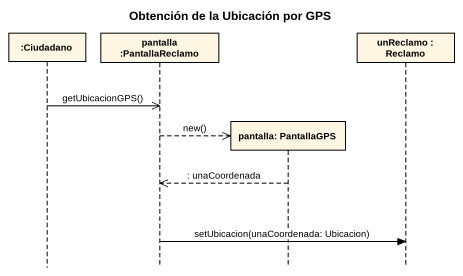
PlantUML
@startuml
title Obtención de la Ubicación por GPS
hide footbox
participant ":Ciudadano" as Ciudadano
participant "pantalla :PantallaReclamo" as pantalla_PantallaReclamo
participant "pantalla: PantallaGPS" as pantalla_PantallaGPS
participant "unReclamo : Reclamo" as unReclamo

Ciudadano ->> pantalla_PantallaReclamo : getUbicacionGPS()
pantalla_PantallaReclamo -->> pantalla_PantallaGPS ** : new()
pantalla_PantallaGPS -->> pantalla_PantallaReclamo : : unaCoordenada
pantalla_PantallaReclamo -> unReclamo : setUbicacion(unaCoordenada: Ubicacion)
@enduml
